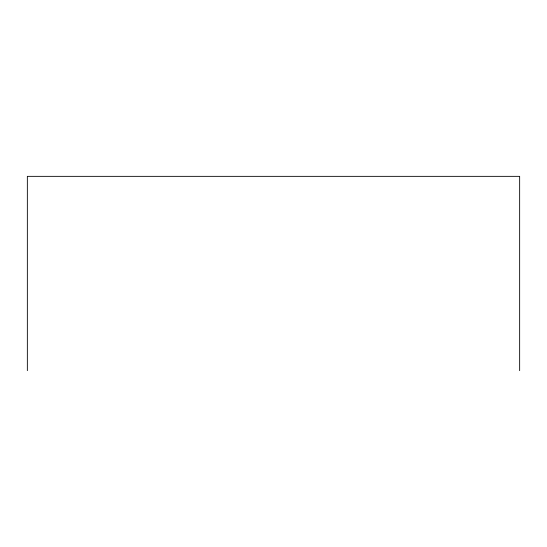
<?xml version="1.0" encoding="UTF-8"?>
<svg xmlns="http://www.w3.org/2000/svg" width="547" height="547" viewBox="0 0 547 547"><rect width="100%" height="100%" fill="white"/><g stroke="black" fill="none" stroke-linecap="round" stroke-linejoin="round"><path stroke-width="0.82" d="M519.65 370.647L519.65 176.353L27.35 176.353L27.35 370.647"/></g></svg>
